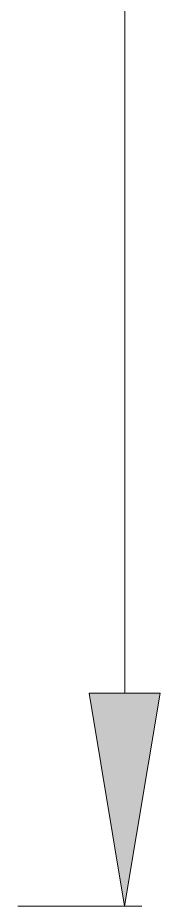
# Model space of a CAD drawing. Header units: metres. Extents: x 5 to 242, y -3 to 162.
# Drawn here: x 88.14 to 89.8, y 43.19 to 53.61 of the extents above; entities that cross this region are included whole.
import ezdxf

# ---------------------------------------------------------------- set-up
doc = ezdxf.new("R2010")
doc.units = ezdxf.units.M
doc.layers.add('1053_ARQ_BASE_MATADOURO_dwg', color=7, linetype='Continuous', lineweight=5, true_color=0x767676)

# ---------------------------------------------------------------- blocks, each defined once
blk = doc.blocks.new('1053_ARQ_BASE_MATADOURO_dwg_arq geral tgov-4039641-TÉRREO 1_20')
at = {"lineweight": 5, "true_color": 0xaaaaaa}
blk.add_hatch(color=253, dxfattribs=at).paths.add_polyline_path([(-67.221, -40), (-67.637, -37.5), (-66.804, -37.5)])
at = {"color": 253, "lineweight": 5, "true_color": 0xaaaaaa}
for p, q in [((-67.218, 37.5), (-67.218, -37.5)), ((-67.221, -40), (-67.637, -37.5)), ((-67.637, -37.5), (-66.804, -37.5)), ((-66.804, -37.5), (-67.221, -40)), ((-67.021, -40), (-68.471, -40))]:
    blk.add_line(p, q, dxfattribs=at)
blk = doc.blocks.new('1053_ARQ_BASE_MATADOURO_dwg-3625622-TÉRREO 1_20')
blk.add_blockref('1053_ARQ_BASE_MATADOURO_dwg_arq geral tgov-4039641-TÉRREO 1_20', (130.21, 83.186))

msp = doc.modelspace()

# ---------------------------------------------------------------- block references
at = {"layer": '1053_ARQ_BASE_MATADOURO_dwg', "color": 253, "true_color": 0xaaaaaa}
msp.add_blockref('1053_ARQ_BASE_MATADOURO_dwg-3625622-TÉRREO 1_20', (26.399, 0), dxfattribs=at)

doc.saveas('drawing.dxf')
